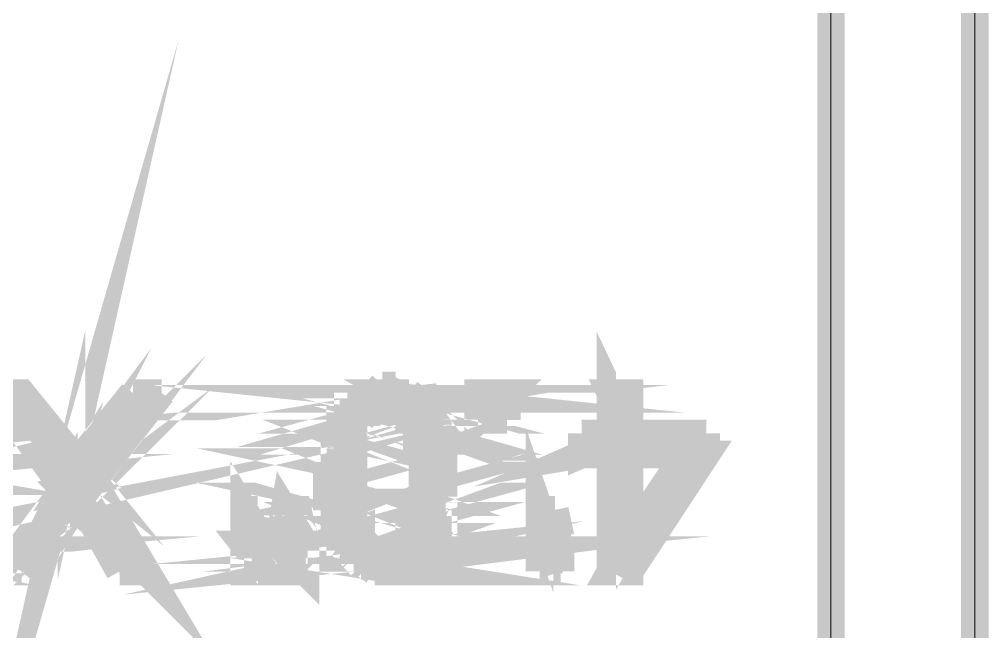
# Model space of a CAD drawing. Header units: inches. Extents: x -524 to 1067, y -71 to 1110.
# Drawn here: x 605.6 to 638.14, y 99.83 to 120.39 of the extents above; entities that cross this region are included whole.
import ezdxf

# ---------------------------------------------------------------- set-up
doc = ezdxf.new("R2010")
doc.units = ezdxf.units.IN
doc.header["$MEASUREMENT"] = 0
doc.layers.add('H', color=7, linetype='Continuous')
doc.layers.add('P', color=7, linetype='Continuous')
doc.layers.add('wall', color=16, linetype='Continuous', lineweight=20)

msp = doc.modelspace()

# ---------------------------------------------------------------- hatches: boundary and pattern name
at = {"layer": 'H', "linetype": 'Continuous'}
for points in [[(617.0738063526894, 107.5820394579476), (617.0738063526894, 107.8411779479893), (617.592083332773, 107.8411779479893), (617.7818749029443, 108.0966666001431), (618.2344548010453, 108.0966666001431), (618.2344548010453, 107.8411779479893), (618.7490819432408, 107.8411779479893), (618.9425233513, 107.5820394579476), (617.0738063526894, 107.5820394579476)], [(607.3542880571822, 105.7790195413196), (607.3542880571822, 105.5235308891658), (607.160846649123, 104.6220209308517), (604.7775025083172, 107.8411779479893), (605.7447095486136, 107.8411779479893), (607.3542880571822, 105.7790195413196)], [(607.613426547224, 105.3300894811066), (607.613426547224, 105.5235308891658), (607.8032181173953, 105.7790195413196), (609.4784937079467, 107.8411779479893), (610.3800036662606, 107.8411779479893), (608.0623566074371, 104.8118125010232), (607.613426547224, 105.3300894811066)], [(621.0667290020642, 106.9396679896752), (621.0667290020642, 107.8411779479893), (621.9682389603784, 107.8411779479893), (621.9682389603784, 106.9396679896752), (621.0667290020642, 106.9396679896752)], [(625.4465344675577, 106.4213910095919), (625.4465344675577, 107.8411779479893), (626.1546030178122, 107.8411779479893), (626.1546030178122, 106.4213910095919), (625.4465344675577, 106.4213910095919)], [(616.3657378024348, 106.6805294996337), (616.3657378024348, 107.1294595598467), (616.6248762924765, 107.1294595598467), (617.7818749029443, 107.3885980498884), (617.592083332773, 107.1294595598467), (617.3329448427312, 107.1294595598467), (617.0738063526894, 106.9396679896752), (616.3657378024348, 106.6805294996337)], [(616.6248762924765, 107.1294595598467), (616.6248762924765, 107.3885980498884), (617.7818749029443, 107.3885980498884), (616.6248762924765, 107.1294595598467)], [(616.8840147825183, 107.3885980498884), (616.8840147825183, 107.5820394579476), (619.2016618413418, 107.5820394579476), (619.2016618413418, 107.3885980498884), (616.8840147825183, 107.3885980498884)], [(619.6505919015549, 106.6805294996337), (618.9425233513, 106.9396679896752), (618.7490819432408, 106.9396679896752), (618.7490819432408, 107.1294595598467), (618.4935932910869, 107.1294595598467), (618.2344548010453, 107.3885980498884), (619.3914534115131, 107.1294595598467), (619.6505919015549, 106.9396679896752), (619.6505919015549, 106.6805294996337)], [(619.3914534115131, 107.1294595598467), (618.2344548010453, 107.3885980498884), (619.3914534115131, 107.3885980498884), (619.3914534115131, 107.1294595598467)], [(616.3657378024348, 106.6805294996337), (617.0738063526894, 106.9396679896752), (617.0738063526894, 106.6805294996337), (616.3657378024348, 106.6805294996337)], [(618.9425233513, 106.4213910095919), (618.9425233513, 106.9396679896752), (619.6505919015549, 106.6805294996337), (619.9097303915964, 106.4213910095919), (619.9097303915964, 104.3628824408101), (619.2016618413418, 104.1694410327508), (619.2016618413418, 106.2315994394205), (618.9425233513, 106.4213910095919)], [(616.8840147825183, 106.2315994394205), (616.1759462322634, 106.4213910095919), (617.0738063526894, 106.6805294996337), (616.8840147825183, 106.4213910095919), (616.8840147825183, 106.2315994394205)], [(616.1759462322634, 106.4213910095919), (616.1759462322634, 106.6805294996337), (617.0738063526894, 106.6805294996337), (616.1759462322634, 106.4213910095919)], [(616.1759462322634, 106.2315994394205), (616.1759462322634, 106.4213910095919), (616.8840147825183, 106.2315994394205), (616.1759462322634, 106.2315994394205)], [(624.5450245092436, 105.7790195413196), (628.6620416468072, 106.4213910095919), (628.6620416468072, 105.7790195413196), (624.5450245092436, 105.7790195413196)], [(624.5450245092436, 105.7790195413196), (626.1546030178122, 106.4213910095919), (628.6620416468072, 106.4213910095919), (624.5450245092436, 105.7790195413196)], [(624.5450245092436, 105.7790195413196), (624.5450245092436, 106.4213910095919), (626.1546030178122, 106.4213910095919), (624.5450245092436, 105.7790195413196)], [(616.1759462322634, 105.7790195413196), (616.1759462322634, 106.2315994394205), (616.8840147825183, 106.2315994394205), (616.8840147825183, 104.1694410327508), (615.9168077422216, 104.3628824408101), (615.9168077422216, 105.5235308891658), (616.1759462322634, 105.7790195413196)], [(625.4465344675577, 101.7860968919449), (626.1546030178122, 102.9467453403006), (627.9539730965523, 105.7790195413196), (626.1546030178122, 101.7860968919449), (625.4465344675577, 101.7860968919449)], [(626.1546030178122, 102.9467453403006), (625.4465344675577, 101.7860968919449), (625.4465344675577, 105.7790195413196), (626.1546030178122, 105.7790195413196), (626.1546030178122, 102.9467453403006)], [(626.1546030178122, 101.7860968919449), (627.9539730965523, 105.7790195413196), (628.6620416468072, 105.7790195413196), (626.1546030178122, 101.7860968919449)], [(607.160846649123, 104.6220209308517), (607.3542880571822, 105.5235308891658), (607.613426547224, 105.3300894811066), (607.160846649123, 104.6220209308517)], [(607.160846649123, 104.6220209308517), (607.613426547224, 105.3300894811066), (608.0623566074371, 104.8118125010232), (609.9310736060474, 101.7860968919449), (607.160846649123, 104.6220209308517)], [(607.160846649123, 103.4613724824961), (605.7447095486136, 101.7860968919449), (605.0366409983587, 101.7860968919449), (607.160846649123, 104.6220209308517), (607.613426547224, 104.1694410327508), (607.160846649123, 103.6548138905554), (607.160846649123, 103.4613724824961)], [(609.9310736060474, 101.7860968919449), (607.613426547224, 103.913952380597), (607.613426547224, 104.1694410327508), (609.9310736060474, 101.7860968919449)], [(616.1759462322634, 104.1694410327508), (615.9168077422216, 104.3628824408101), (616.8840147825183, 104.1694410327508), (616.1759462322634, 104.1694410327508)], [(616.3657378024348, 102.9467453403006), (616.1759462322634, 103.2058838303423), (616.1759462322634, 104.1694410327508), (616.8840147825183, 104.1694410327508), (616.8840147825183, 103.2058838303423), (617.0738063526894, 103.2058838303423), (617.0738063526894, 102.9467453403006), (616.3657378024348, 102.9467453403006)], [(619.2016618413418, 103.6548138905554), (619.2016618413418, 104.1694410327508), (619.9097303915964, 104.3628824408101), (619.9097303915964, 103.4613724824961), (619.6505919015549, 103.2058838303423), (619.6505919015549, 102.7533039322413), (618.9425233513, 102.9467453403006), (618.9425233513, 103.4613724824961), (619.2016618413418, 103.6548138905554)], [(609.9310736060474, 101.7860968919449), (607.8032181173953, 103.6548138905554), (607.613426547224, 103.913952380597), (609.9310736060474, 101.7860968919449)], [(613.1465807852974, 101.7860968919449), (613.1465807852974, 103.913952380597), (613.5991606833982, 103.913952380597), (613.8582991734397, 102.7533039322413), (613.8582991734397, 101.7860968919449), (613.1465807852974, 101.7860968919449)], [(614.3072292336531, 101.7860968919449), (614.3072292336531, 102.7533039322413), (614.5663677236946, 103.913952380597), (615.0152977839075, 103.913952380597), (615.2744362739493, 102.7533039322413), (615.2744362739493, 101.7860968919449), (614.3072292336531, 101.7860968919449)], [(623.128887408734, 101.7860968919449), (623.128887408734, 103.913952380597), (623.5778174689469, 103.913952380597), (623.8369559589887, 102.9467453403006), (623.8369559589887, 101.7860968919449), (623.128887408734, 101.7860968919449)], [(608.9638665657512, 101.7860968919449), (608.0623566074371, 103.4613724824961), (607.8032181173953, 103.6548138905554), (609.9310736060474, 101.7860968919449), (608.9638665657512, 101.7860968919449)], [(616.6248762924765, 102.4941654421996), (616.3657378024348, 102.7533039322413), (616.3657378024348, 102.9467453403006), (617.0738063526894, 102.9467453403006), (617.592083332773, 102.4941654421996), (616.6248762924765, 102.4941654421996)], [(618.4935932910869, 102.4941654421996), (618.4935932910869, 102.7533039322413), (618.7490819432408, 102.7533039322413), (618.7490819432408, 102.9467453403006), (618.9425233513, 102.9467453403006), (619.6505919015549, 102.7533039322413), (619.3914534115131, 102.7533039322413), (619.3914534115131, 102.4941654421996), (618.4935932910869, 102.4941654421996)], [(616.8840147825183, 102.3043738720283), (616.6248762924765, 102.4941654421996), (618.0410133929859, 102.4941654421996), (616.8840147825183, 102.3043738720283)], [(616.8840147825183, 102.3043738720283), (619.3914534115131, 102.4941654421996), (619.2016618413418, 102.3043738720283), (616.8840147825183, 102.3043738720283)], [(616.8840147825183, 102.3043738720283), (618.0410133929859, 102.4941654421996), (619.3914534115131, 102.4941654421996), (616.8840147825183, 102.3043738720283)], [(617.592083332773, 101.7860968919449), (617.3329448427312, 102.0452353819866), (617.0738063526894, 102.0452353819866), (616.8840147825183, 102.3043738720283), (619.2016618413418, 102.3043738720283), (618.9425233513, 102.0452353819866), (618.7490819432408, 102.0452353819866), (618.4935932910869, 101.7860968919449), (617.592083332773, 101.7860968919449)]]:
    msp.add_hatch(color=256, dxfattribs=at).paths.add_polyline_path(points)

# ---------------------------------------------------------------- linework, layer by layer
at = {"layer": 'P', "const_width": 0.927058823529412}
for points in [[(637.6771412299477, 210.9746471466925), (637.6771412299477, 94.19078424720196)], [(632.8484057042413, 159.0849018942608), (632.8484057042413, 46.22826456216255)], [(607.3542880571822, 105.5235308891658), (607.0951495671407, 104.6220209308518), (607.3542880571822, 105.7790195413196), (607.3542880571822, 105.5235308891658)], [(607.0951495671407, 104.6220209308518), (607.3542880571822, 105.7790195413196), (604.7775025083172, 107.8411779479893), (607.0951495671407, 104.6220209308518)], [(625.4465344675577, 106.4870880915744), (626.0889059358296, 106.4870880915744), (625.4465344675577, 107.8411779479893), (625.4465344675577, 106.4870880915744)], [(605.6790124666311, 101.8517939739273), (607.0951495671407, 104.6220209308518), (605.0366409983587, 101.8517939739273)], [(617.7818749029443, 108.0966666001431), (618.2344548010453, 107.8411779479893), (617.5263862507907, 107.8411779479893)], [(617.5263862507907, 107.8411779479893), (617.7818749029443, 108.0966666001431)], [(617.9753163110036, 108.0966666001431), (617.7818749029443, 108.0966666001431)], [(617.7818749029443, 108.0966666001431), (617.9753163110036, 108.0966666001431)], [(618.2344548010453, 108.0966666001431), (617.7818749029443, 108.0966666001431)], [(617.7818749029443, 108.0966666001431), (618.2344548010453, 107.8411779479893)], [(617.9753163110036, 108.0966666001431), (618.2344548010453, 108.0966666001431)], [(618.2344548010453, 108.0966666001431), (617.9753163110036, 108.0966666001431)], [(618.2344548010453, 107.8411779479893), (618.2344548010453, 108.0966666001431)], [(607.5477294652414, 104.1694410327508), (607.0951495671407, 103.7205109725378), (607.3542880571822, 103.9139523805971), (607.5477294652414, 104.1694410327508)], [(607.3542880571822, 105.7790195413196), (604.7775025083172, 107.8411779479893), (605.6790124666311, 107.8411779479893), (607.3542880571822, 105.7790195413196)], [(610.3800036662606, 107.8411779479893), (607.5477294652414, 105.3300894811066), (608.0623566074371, 104.8775095830055)], [(610.3800036662606, 107.8411779479893), (607.5477294652414, 105.3300894811066)], [(607.5477294652414, 105.3300894811066), (609.4127966259641, 107.8411779479893)], [(607.5477294652414, 105.3300894811066), (609.4127966259641, 107.8411779479893)], [(609.4127966259641, 107.8411779479893), (607.5477294652414, 105.5235308891658)], [(609.4127966259641, 107.8411779479893), (607.5477294652414, 105.5235308891658)], [(607.5477294652414, 105.5235308891658), (607.8032181173953, 105.7790195413196), (609.4127966259641, 107.8411779479893)], [(608.0623566074371, 104.8775095830055), (610.3800036662606, 107.8411779479893)], [(619.1359647593592, 107.6477365399301), (616.8183177005358, 107.3885980498884), (619.1359647593592, 107.3885980498884), (619.1359647593592, 107.6477365399301)], [(609.4127966259641, 107.8411779479893), (610.3800036662606, 107.8411779479893)], [(617.0738063526894, 107.8411779479893), (618.9425233513, 107.6477365399301), (617.0738063526894, 107.6477365399301)], [(616.8183177005358, 107.6477365399301), (619.1359647593592, 107.6477365399301), (616.8183177005358, 107.3885980498884)], [(616.8183177005358, 107.6477365399301), (619.1359647593592, 107.6477365399301)], [(619.1359647593592, 107.6477365399301), (616.8183177005358, 107.6477365399301)], [(616.8183177005358, 107.3885980498884), (616.8183177005358, 107.6477365399301)], [(618.9425233513, 107.6477365399301), (616.8183177005358, 107.6477365399301), (617.0738063526894, 107.6477365399301)], [(618.9425233513, 107.6477365399301), (616.8183177005358, 107.6477365399301)], [(616.8183177005358, 107.6477365399301), (619.1359647593592, 107.6477365399301)], [(618.6833848612582, 107.8411779479893), (617.0738063526894, 107.8411779479893), (617.2672477607489, 107.8411779479893)], [(618.6833848612582, 107.8411779479893), (617.0738063526894, 107.8411779479893)], [(617.0738063526894, 107.8411779479893), (618.9425233513, 107.6477365399301)], [(617.0738063526894, 107.6477365399301), (617.0738063526894, 107.8411779479893)], [(618.9425233513, 107.6477365399301), (617.0738063526894, 107.6477365399301)], [(617.0738063526894, 107.6477365399301), (618.9425233513, 107.6477365399301), (618.9425233513, 107.6477365399301), (617.0738063526894, 107.6477365399301)], [(617.5263862507907, 107.8411779479893), (618.6833848612582, 107.8411779479893), (617.2672477607489, 107.8411779479893), (617.5263862507907, 107.8411779479893)], [(618.6833848612582, 107.8411779479893), (617.2672477607489, 107.8411779479893)], [(617.2672477607489, 107.8411779479893), (618.6833848612582, 107.8411779479893), (618.6833848612582, 107.8411779479893), (617.2672477607489, 107.8411779479893)], [(618.2344548010453, 107.8411779479893), (617.5263862507907, 107.8411779479893)], [(617.5263862507907, 107.8411779479893), (618.4935932910869, 107.8411779479893), (618.2344548010453, 107.8411779479893)], [(617.5263862507907, 107.8411779479893), (618.4935932910869, 107.8411779479893), (617.5263862507907, 107.8411779479893), (617.5263862507907, 107.8411779479893), (618.4935932910869, 107.8411779479893)], [(617.5263862507907, 107.8411779479893), (618.6833848612582, 107.8411779479893)], [(618.6833848612582, 107.8411779479893), (618.4935932910869, 107.8411779479893)], [(618.9425233513, 107.6477365399301), (618.6833848612582, 107.8411779479893)], [(619.1359647593592, 107.6477365399301), (618.9425233513, 107.6477365399301)], [(621.9682389603784, 107.8411779479893), (621.0010319200819, 106.9396679896753)], [(621.9682389603784, 107.8411779479893), (621.0010319200819, 106.9396679896753), (621.0010319200819, 107.8411779479893), (621.9682389603784, 107.8411779479893)], [(621.9682389603784, 107.8411779479893), (621.9682389603784, 106.9396679896753), (621.9682389603784, 107.8411779479893)], [(621.9682389603784, 107.8411779479893), (621.9682389603784, 107.8411779479893)], [(621.9682389603784, 106.9396679896753), (621.9682389603784, 107.8411779479893)], [(626.0889059358296, 106.4870880915744), (625.4465344675577, 107.8411779479893), (626.0889059358296, 107.8411779479893), (626.0889059358296, 106.4870880915744)], [(616.6248762924765, 107.3885980498884), (617.7818749029443, 107.3885980498884), (616.6248762924765, 107.1951566418291), (616.6248762924765, 107.3885980498884)], [(619.3914534115131, 107.1951566418291), (618.6833848612582, 107.1951566418291), (619.6505919015549, 106.9396679896753), (619.3914534115131, 107.1951566418291)], [(617.7818749029443, 107.3885980498884), (617.5263862507907, 107.1951566418291), (616.6248762924765, 107.1951566418291)], [(616.6248762924765, 107.1951566418291), (617.7818749029443, 107.3885980498884)], [(619.1359647593592, 107.3885980498884), (617.9753163110036, 107.3885980498884), (616.6248762924765, 107.3885980498884)], [(616.6248762924765, 107.3885980498884), (619.1359647593592, 107.3885980498884)], [(617.9753163110036, 107.3885980498884), (616.6248762924765, 107.3885980498884)], [(616.6248762924765, 107.3885980498884), (617.7818749029443, 107.3885980498884)], [(617.7818749029443, 107.3885980498884), (616.6248762924765, 107.1951566418291), (617.7818749029443, 107.3885980498884)], [(616.8183177005358, 107.3885980498884), (619.1359647593592, 107.3885980498884), (616.6248762924765, 107.3885980498884)], [(616.6248762924765, 107.3885980498884), (616.8183177005358, 107.3885980498884)], [(617.7818749029443, 107.3885980498884), (617.9753163110036, 107.3885980498884)], [(617.7818749029443, 107.3885980498884), (617.7818749029443, 107.3885980498884)], [(617.9753163110036, 107.3885980498884), (619.3914534115131, 107.3885980498884), (617.9753163110036, 107.3885980498884), (619.3914534115131, 107.3885980498884), (618.2344548010453, 107.3885980498884), (617.9753163110036, 107.3885980498884)], [(619.1359647593592, 107.3885980498884), (617.9753163110036, 107.3885980498884), (619.3914534115131, 107.3885980498884), (619.1359647593592, 107.3885980498884)], [(618.2344548010453, 107.3885980498884), (619.3914534115131, 107.1951566418291), (618.2344548010453, 107.3885980498884), (619.3914534115131, 107.1951566418291)], [(619.3914534115131, 107.1951566418291), (618.4935932910869, 107.1951566418291), (618.2344548010453, 107.3885980498884)], [(619.3914534115131, 107.3885980498884), (618.2344548010453, 107.3885980498884)], [(618.2344548010453, 107.3885980498884), (619.3914534115131, 107.1951566418291)], [(619.3914534115131, 107.1951566418291), (619.3914534115131, 107.3885980498884)], [(607.0951495671407, 103.4613724824961), (607.5477294652414, 104.1694410327508), (607.0951495671407, 103.7205109725378), (607.0951495671407, 103.4613724824961)], [(607.5477294652414, 105.3300894811066), (607.0951495671407, 104.6220209308518), (607.3542880571822, 105.5235308891658), (607.5477294652414, 105.3300894811066)], [(616.3657378024348, 106.9396679896753), (617.0738063526894, 106.9396679896753), (616.3657378024348, 106.746226581616), (616.3657378024348, 106.9396679896753)], [(619.6505919015549, 106.9396679896753), (618.9425233513, 106.9396679896753), (619.6505919015549, 106.746226581616)], [(616.6248762924765, 107.1951566418291), (617.2672477607489, 107.1951566418291), (616.3657378024348, 107.1951566418291)], [(616.3657378024348, 107.1951566418291), (616.6248762924765, 107.1951566418291)], [(617.2672477607489, 107.1951566418291), (616.3657378024348, 107.1951566418291), (617.2672477607489, 107.1951566418291), (617.2672477607489, 107.1951566418291), (616.3657378024348, 107.1951566418291)], [(617.2672477607489, 107.1951566418291), (616.3657378024348, 106.9396679896753), (616.3657378024348, 107.1951566418291)], [(617.2672477607489, 107.1951566418291), (616.3657378024348, 106.9396679896753)], [(616.3657378024348, 106.746226581616), (617.0738063526894, 106.9396679896753)], [(616.3657378024348, 106.746226581616), (617.0738063526894, 106.9396679896753)], [(617.0738063526894, 106.9396679896753), (616.3657378024348, 106.746226581616)], [(616.3657378024348, 106.9396679896753), (617.0738063526894, 106.9396679896753)], [(618.6833848612582, 107.1951566418291), (619.6505919015549, 106.9396679896753), (618.6833848612582, 106.9396679896753), (618.6833848612582, 107.1951566418291)], [(617.5263862507907, 107.1951566418291), (616.6248762924765, 107.1951566418291), (617.2672477607489, 107.1951566418291)], [(617.0738063526894, 106.9396679896753), (617.2672477607489, 107.1951566418291)], [(617.0738063526894, 106.9396679896753), (617.0738063526894, 106.746226581616)], [(617.0738063526894, 106.9396679896753), (617.0738063526894, 106.9396679896753)], [(617.2672477607489, 107.1951566418291), (617.5263862507907, 107.1951566418291)], [(619.3914534115131, 107.1951566418291), (618.4935932910869, 107.1951566418291), (619.3914534115131, 107.1951566418291), (619.3914534115131, 107.1951566418291), (618.4935932910869, 107.1951566418291)], [(619.3914534115131, 107.1951566418291), (618.6833848612582, 107.1951566418291), (618.4935932910869, 107.1951566418291)], [(619.6505919015549, 106.9396679896753), (618.6833848612582, 106.9396679896753)], [(618.6833848612582, 106.9396679896753), (619.6505919015549, 106.9396679896753)], [(618.6833848612582, 106.9396679896753), (619.6505919015549, 106.9396679896753)], [(619.6505919015549, 106.9396679896753), (618.9425233513, 106.9396679896753), (618.6833848612582, 106.9396679896753)], [(618.9425233513, 106.9396679896753), (619.6505919015549, 106.746226581616), (618.9425233513, 106.9396679896753)], [(618.9425233513, 106.9396679896753), (619.6505919015549, 106.746226581616), (618.9425233513, 106.9396679896753), (618.9425233513, 106.9396679896753)], [(619.6505919015549, 106.9396679896753), (619.6505919015549, 106.9396679896753)], [(619.6505919015549, 106.746226581616), (619.6505919015549, 106.9396679896753)], [(621.0010319200819, 106.9396679896753), (621.9682389603784, 106.9396679896753)], [(616.8183177005358, 106.4870880915744), (616.1759462322634, 106.4870880915744), (617.0738063526894, 106.746226581616)], [(616.1759462322634, 106.746226581616), (617.0738063526894, 106.746226581616)], [(617.0738063526894, 106.746226581616), (616.1759462322634, 106.746226581616)], [(616.1759462322634, 106.746226581616), (617.0738063526894, 106.746226581616)], [(617.0738063526894, 106.746226581616), (616.1759462322634, 106.4870880915744)], [(616.1759462322634, 106.4870880915744), (616.1759462322634, 106.746226581616)], [(616.1759462322634, 106.746226581616), (617.0738063526894, 106.746226581616)], [(617.0738063526894, 106.746226581616), (617.0738063526894, 106.746226581616), (616.1759462322634, 106.746226581616)], [(616.3657378024348, 106.746226581616), (617.0738063526894, 106.746226581616), (616.3657378024348, 106.746226581616)], [(617.0738063526894, 106.746226581616), (616.3657378024348, 106.746226581616), (617.0738063526894, 106.746226581616), (616.3657378024348, 106.746226581616)], [(619.6505919015549, 106.746226581616), (618.9425233513, 106.4870880915744), (619.8440333096141, 106.4870880915744), (619.6505919015549, 106.746226581616)], [(617.0738063526894, 106.746226581616), (616.8183177005358, 106.4870880915744)], [(618.9425233513, 106.746226581616), (619.6505919015549, 106.746226581616), (618.9425233513, 106.746226581616), (618.9425233513, 106.746226581616), (619.6505919015549, 106.746226581616), (618.9425233513, 106.746226581616)], [(619.6505919015549, 106.746226581616), (619.6505919015549, 106.746226581616), (618.9425233513, 106.746226581616)], [(619.6505919015549, 106.746226581616), (618.9425233513, 106.4870880915744), (618.9425233513, 106.746226581616)], [(600.14220839067, 102.559862524182), (598.791768372143, 102.3043738720283), (599.8867197385161, 102.559862524182), (600.14220839067, 102.559862524182)], [(616.8183177005358, 106.4870880915744), (616.1759462322634, 106.4870880915744), (616.8183177005358, 106.2315994394206), (616.8183177005358, 106.4870880915744)], [(616.1759462322634, 106.4870880915744), (616.8183177005358, 106.2315994394206), (616.1759462322634, 106.4870880915744)], [(618.9425233513, 106.4870880915744), (619.8440333096141, 106.2315994394206), (619.1359647593592, 106.2315994394206)], [(618.9425233513, 106.4870880915744), (619.8440333096141, 106.4870880915744), (618.9425233513, 106.4870880915744), (618.9425233513, 106.4870880915744), (619.8440333096141, 106.4870880915744)], [(618.9425233513, 106.4870880915744), (619.8440333096141, 106.2315994394206), (619.8440333096141, 106.4870880915744)], [(619.1359647593592, 106.2315994394206), (618.9425233513, 106.4870880915744)], [(628.6620416468072, 106.4870880915744), (624.4793274272611, 105.7790195413196), (626.0889059358296, 106.4870880915744)], [(624.4793274272611, 105.7790195413196), (628.6620416468072, 106.4870880915744)], [(624.4793274272611, 106.4870880915744), (626.0889059358296, 106.4870880915744)], [(626.0889059358296, 106.4870880915744), (624.4793274272611, 105.7790195413196), (624.4793274272611, 106.4870880915744)], [(624.4793274272611, 106.4870880915744), (625.4465344675577, 106.4870880915744)], [(625.4465344675577, 106.4870880915744), (624.4793274272611, 106.4870880915744), (624.4793274272611, 106.4870880915744), (625.4465344675577, 106.4870880915744)], [(624.4793274272611, 106.4870880915744), (626.0889059358296, 106.4870880915744), (625.4465344675577, 106.4870880915744)], [(628.6620416468072, 106.4870880915744), (626.0889059358296, 106.4870880915744), (628.6620416468072, 106.4870880915744), (628.6620416468072, 106.4870880915744), (626.0889059358296, 106.4870880915744)], [(628.6620416468072, 106.4870880915744), (628.6620416468072, 105.7790195413196)], [(605.6790124666311, 101.8517939739273), (607.0951495671407, 104.6220209308518), (607.0951495671407, 103.4613724824961)], [(616.1759462322634, 106.2315994394206), (616.8183177005358, 106.2315994394206), (616.1759462322634, 106.0381580313613)], [(616.1759462322634, 106.2315994394206), (616.8183177005358, 106.2315994394206)], [(616.8183177005358, 106.2315994394206), (616.1759462322634, 106.2315994394206)], [(616.1759462322634, 106.0381580313613), (616.1759462322634, 106.2315994394206)], [(616.8183177005358, 106.2315994394206), (616.1759462322634, 106.0381580313613)], [(616.1759462322634, 106.0381580313613), (616.8183177005358, 106.0381580313613), (616.8183177005358, 106.2315994394206)], [(616.1759462322634, 106.2315994394206), (616.8183177005358, 106.2315994394206), (616.8183177005358, 106.2315994394206)], [(616.8183177005358, 106.2315994394206), (616.1759462322634, 106.2315994394206)], [(616.1759462322634, 106.0381580313613), (616.8183177005358, 106.0381580313613)], [(616.8183177005358, 106.0381580313613), (616.1759462322634, 105.7790195413196), (616.1759462322634, 106.0381580313613)], [(616.8183177005358, 106.0381580313613), (616.1759462322634, 105.7790195413196)], [(616.8183177005358, 105.7790195413196), (616.8183177005358, 106.0381580313613)], [(619.1359647593592, 106.2315994394206), (619.8440333096141, 106.0381580313613), (619.1359647593592, 106.0381580313613)], [(619.8440333096141, 106.0381580313613), (619.1359647593592, 106.0381580313613), (619.8440333096141, 105.7790195413196)], [(619.1359647593592, 106.0381580313613), (619.8440333096141, 105.7790195413196), (619.1359647593592, 105.7790195413196), (619.1359647593592, 106.0381580313613)], [(619.8440333096141, 106.2315994394206), (619.1359647593592, 106.2315994394206)], [(619.1359647593592, 106.2315994394206), (619.8440333096141, 106.2315994394206), (619.8440333096141, 106.2315994394206), (619.1359647593592, 106.2315994394206)], [(619.8440333096141, 106.2315994394206), (619.1359647593592, 106.2315994394206)], [(619.1359647593592, 106.2315994394206), (619.1359647593592, 106.2315994394206)], [(619.8440333096141, 106.2315994394206), (619.1359647593592, 106.2315994394206)], [(619.1359647593592, 106.2315994394206), (619.8440333096141, 106.0381580313613)], [(619.1359647593592, 106.0381580313613), (619.1359647593592, 106.2315994394206)], [(619.8440333096141, 106.0381580313613), (619.8440333096141, 106.2315994394206)], [(619.8440333096141, 105.7790195413196), (619.8440333096141, 106.0381580313613)], [(623.7712588770062, 101.8517939739273), (623.0631903267517, 103.9139523805971), (623.0631903267517, 101.8517939739273)], [(607.5477294652414, 105.5235308891658), (607.8032181173953, 105.7790195413196)], [(607.8032181173953, 105.7790195413196), (607.5477294652414, 105.5235308891658)], [(607.8032181173953, 105.7790195413196), (607.8032181173953, 105.7790195413196)], [(607.8032181173953, 105.7790195413196), (607.8032181173953, 105.7790195413196), (607.8032181173953, 105.7790195413196)], [(616.1759462322634, 105.7790195413196), (616.8183177005358, 105.5235308891658), (615.9168077422216, 105.5235308891658)], [(615.9168077422216, 105.5235308891658), (616.1759462322634, 105.7790195413196)], [(616.1759462322634, 105.7790195413196), (616.8183177005358, 105.7790195413196)], [(616.1759462322634, 105.7790195413196), (616.8183177005358, 105.7790195413196)], [(616.8183177005358, 105.7790195413196), (616.1759462322634, 105.7790195413196), (616.1759462322634, 105.7790195413196), (616.8183177005358, 105.7790195413196)], [(616.1759462322634, 105.7790195413196), (616.8183177005358, 105.5235308891658)], [(616.8183177005358, 105.5235308891658), (616.8183177005358, 105.7790195413196)], [(619.8440333096141, 105.7790195413196), (619.1359647593592, 105.7790195413196), (619.8440333096141, 105.5235308891658), (619.8440333096141, 105.7790195413196)], [(619.1359647593592, 105.7790195413196), (619.8440333096141, 105.5235308891658)], [(619.1359647593592, 105.5235308891658), (619.1359647593592, 105.7790195413196)], [(624.4793274272611, 105.7790195413196), (627.9539730965523, 105.7790195413196), (628.6620416468072, 105.7790195413196)], [(628.6620416468072, 105.7790195413196), (624.4793274272611, 105.7790195413196)], [(628.6620416468072, 105.7790195413196), (624.4793274272611, 105.7790195413196)], [(626.0889059358296, 105.7790195413196), (625.4465344675577, 105.7790195413196)], [(625.4465344675577, 105.7790195413196), (626.0889059358296, 103.0124424222831)], [(625.4465344675577, 105.7790195413196), (626.0889059358296, 103.0124424222831), (625.4465344675577, 101.8517939739273)], [(625.4465344675577, 101.8517939739273), (625.4465344675577, 105.7790195413196)], [(627.9539730965523, 105.7790195413196), (626.0889059358296, 103.0124424222831), (626.0889059358296, 101.8517939739273)], [(626.0889059358296, 101.8517939739273), (627.9539730965523, 105.7790195413196)], [(627.9539730965523, 105.7790195413196), (628.6620416468072, 105.7790195413196), (626.0889059358296, 101.8517939739273)], [(626.0889059358296, 101.8517939739273), (627.9539730965523, 105.7790195413196)], [(626.0889059358296, 103.0124424222831), (626.0889059358296, 105.7790195413196)], [(598.9852097802025, 105.0709509910648), (600.14220839067, 105.3300894811066), (601.5583454911796, 105.3300894811066), (598.9852097802025, 105.0709509910648)], [(607.5477294652414, 105.3300894811066), (608.0623566074371, 104.8775095830055), (607.0951495671407, 104.6220209308518), (607.5477294652414, 105.3300894811066)], [(607.0951495671407, 104.6220209308518), (607.3542880571822, 105.5235308891658), (607.3542880571822, 105.5235308891658), (607.0951495671407, 104.6220209308518)], [(607.5477294652414, 105.5235308891658), (607.5477294652414, 105.3300894811066)], [(616.8183177005358, 105.5235308891658), (615.9168077422216, 105.5235308891658), (616.8183177005358, 105.3300894811066), (616.8183177005358, 105.5235308891658)], [(615.9168077422216, 105.5235308891658), (616.8183177005358, 105.3300894811066)], [(616.8183177005358, 105.3300894811066), (615.9168077422216, 105.3300894811066), (615.9168077422216, 105.5235308891658)], [(616.8183177005358, 105.3300894811066), (615.9168077422216, 105.3300894811066)], [(615.9168077422216, 105.3300894811066), (616.8183177005358, 105.3300894811066), (616.8183177005358, 105.3300894811066), (615.9168077422216, 105.3300894811066)], [(616.8183177005358, 105.3300894811066), (615.9168077422216, 105.0709509910648)], [(615.9168077422216, 105.0709509910648), (615.9168077422216, 105.3300894811066)], [(616.8183177005358, 105.3300894811066), (615.9168077422216, 105.0709509910648)], [(615.9168077422216, 105.0709509910648), (616.8183177005358, 105.0709509910648), (616.8183177005358, 105.3300894811066)], [(619.8440333096141, 105.5235308891658), (619.1359647593592, 105.3300894811066), (619.8440333096141, 105.3300894811066)], [(619.8440333096141, 105.3300894811066), (619.1359647593592, 105.0709509910648), (619.8440333096141, 105.0709509910648), (619.8440333096141, 105.3300894811066)], [(619.1359647593592, 105.3300894811066), (619.8440333096141, 105.3300894811066), (619.1359647593592, 105.0709509910648), (619.1359647593592, 105.3300894811066)], [(619.8440333096141, 105.5235308891658), (619.1359647593592, 105.5235308891658)], [(619.8440333096141, 105.5235308891658), (619.1359647593592, 105.5235308891658)], [(619.1359647593592, 105.5235308891658), (619.8440333096141, 105.5235308891658), (619.8440333096141, 105.5235308891658), (619.1359647593592, 105.5235308891658)], [(619.8440333096141, 105.5235308891658), (619.1359647593592, 105.3300894811066), (619.1359647593592, 105.5235308891658)], [(619.8440333096141, 105.3300894811066), (619.8440333096141, 105.5235308891658)], [(600.8502769409249, 104.8775095830055), (601.7517868992388, 104.8775095830055), (600.594788288771, 105.0709509910648)], [(613.8582991734397, 102.7533039322413), (613.1465807852974, 103.9139523805971), (613.1465807852974, 102.7533039322413)], [(615.9168077422216, 105.0709509910648), (616.8183177005358, 105.0709509910648)], [(616.8183177005358, 105.0709509910648), (615.9168077422216, 104.8775095830055), (615.9168077422216, 105.0709509910648)], [(616.8183177005358, 105.0709509910648), (615.9168077422216, 104.8775095830055)], [(616.8183177005358, 104.8775095830055), (616.8183177005358, 105.0709509910648)], [(619.1359647593592, 105.0709509910648), (619.8440333096141, 105.0709509910648), (619.1359647593592, 104.8775095830055)], [(619.1359647593592, 104.8775095830055), (619.1359647593592, 105.0709509910648)], [(619.8440333096141, 105.0709509910648), (619.1359647593592, 104.8775095830055)], [(619.1359647593592, 104.8775095830055), (619.8440333096141, 104.8775095830055), (619.8440333096141, 105.0709509910648)], [(608.0623566074371, 104.8775095830055), (607.0951495671407, 104.6220209308518), (609.8653765240654, 101.8517939739273), (608.0623566074371, 104.8775095830055)], [(615.208739191967, 102.7533039322413), (614.5006706417123, 103.9139523805971), (614.3072292336531, 102.7533039322413)], [(615.9168077422216, 104.8775095830055), (616.8183177005358, 104.8775095830055)], [(615.9168077422216, 104.8775095830055), (616.8183177005358, 104.8775095830055)], [(616.8183177005358, 104.8775095830055), (615.9168077422216, 104.8775095830055), (615.9168077422216, 104.8775095830055), (616.8183177005358, 104.8775095830055)], [(615.9168077422216, 104.8775095830055), (616.8183177005358, 104.6220209308518)], [(615.9168077422216, 104.8775095830055), (616.8183177005358, 104.6220209308518)], [(616.8183177005358, 104.6220209308518), (615.9168077422216, 104.6220209308518), (615.9168077422216, 104.8775095830055)], [(616.8183177005358, 104.6220209308518), (616.8183177005358, 104.8775095830055)], [(619.1359647593592, 104.8775095830055), (619.8440333096141, 104.8775095830055)], [(619.8440333096141, 104.8775095830055), (619.1359647593592, 104.8775095830055), (619.1359647593592, 104.8775095830055), (619.8440333096141, 104.8775095830055)], [(619.1359647593592, 104.8775095830055), (619.8440333096141, 104.6220209308518)], [(619.1359647593592, 104.8775095830055), (619.8440333096141, 104.6220209308518)], [(619.1359647593592, 104.6220209308518), (619.1359647593592, 104.8775095830055)], [(619.8440333096141, 104.6220209308518), (619.8440333096141, 104.8775095830055)], [(607.0951495671407, 104.6220209308518), (607.5477294652414, 104.1694410327508), (609.8653765240654, 101.8517939739273)], [(609.8653765240654, 101.8517939739273), (607.0951495671407, 104.6220209308518)], [(607.0951495671407, 104.6220209308518), (607.0951495671407, 103.4613724824961)], [(607.5477294652414, 104.1694410327508), (607.0951495671407, 104.6220209308518)], [(616.8183177005358, 104.3628824408101), (615.9168077422216, 104.3628824408101), (616.8183177005358, 104.1694410327508), (616.8183177005358, 104.3628824408101)], [(615.9168077422216, 104.6220209308518), (616.8183177005358, 104.3628824408101), (615.9168077422216, 104.3628824408101), (615.9168077422216, 104.6220209308518)], [(616.8183177005358, 104.6220209308518), (615.9168077422216, 104.6220209308518)], [(615.9168077422216, 104.6220209308518), (616.8183177005358, 104.3628824408101), (616.8183177005358, 104.6220209308518)], [(615.9168077422216, 104.3628824408101), (616.1759462322634, 104.1694410327508)], [(616.8183177005358, 104.1694410327508), (615.9168077422216, 104.3628824408101)], [(619.1359647593592, 104.3628824408101), (619.8440333096141, 104.3628824408101), (619.1359647593592, 104.1694410327508)], [(619.8440333096141, 104.6220209308518), (619.1359647593592, 104.3628824408101), (619.8440333096141, 104.3628824408101)], [(619.8440333096141, 104.6220209308518), (619.1359647593592, 104.6220209308518)], [(619.8440333096141, 104.6220209308518), (619.1359647593592, 104.6220209308518)], [(619.1359647593592, 104.6220209308518), (619.8440333096141, 104.6220209308518), (619.8440333096141, 104.6220209308518), (619.1359647593592, 104.6220209308518)], [(619.8440333096141, 104.6220209308518), (619.1359647593592, 104.3628824408101)], [(619.1359647593592, 104.3628824408101), (619.1359647593592, 104.6220209308518)], [(619.8440333096141, 104.3628824408101), (619.1359647593592, 104.1694410327508), (619.8440333096141, 104.3628824408101)], [(619.1359647593592, 104.1694410327508), (619.1359647593592, 104.3628824408101)], [(619.8440333096141, 104.3628824408101), (619.8440333096141, 104.6220209308518)], [(607.0951495671407, 103.4613724824961), (607.5477294652414, 104.1694410327508)], [(607.5477294652414, 104.1694410327508), (609.8653765240654, 101.8517939739273), (607.5477294652414, 104.1694410327508)], [(607.5477294652414, 104.1694410327508), (609.8653765240654, 101.8517939739273), (607.5477294652414, 104.1694410327508)], [(607.5477294652414, 104.1694410327508), (607.5477294652414, 104.1694410327508)], [(616.1759462322634, 103.9139523805971), (616.8183177005358, 104.1694410327508), (616.1759462322634, 104.1694410327508)], [(616.1759462322634, 103.9139523805971), (616.8183177005358, 104.1694410327508)], [(616.1759462322634, 104.1694410327508), (616.1759462322634, 103.9139523805971)], [(616.8183177005358, 104.1694410327508), (616.1759462322634, 104.1694410327508), (616.1759462322634, 104.1694410327508)], [(616.1759462322634, 104.1694410327508), (616.8183177005358, 104.1694410327508)], [(616.1759462322634, 104.1694410327508), (616.8183177005358, 104.1694410327508)], [(616.1759462322634, 104.1694410327508), (616.8183177005358, 104.1694410327508)], [(616.8183177005358, 104.1694410327508), (616.8183177005358, 104.1694410327508), (616.1759462322634, 104.1694410327508)], [(616.1759462322634, 103.7205109725378), (616.8183177005358, 103.9139523805971), (616.8183177005358, 103.7205109725378)], [(616.8183177005358, 104.1694410327508), (616.8183177005358, 103.9139523805971)], [(619.8440333096141, 104.1694410327508), (619.1359647593592, 104.1694410327508), (619.8440333096141, 103.9139523805971)], [(619.1359647593592, 104.1694410327508), (619.8440333096141, 103.9139523805971)], [(619.1359647593592, 103.9139523805971), (619.1359647593592, 104.1694410327508)], [(619.8440333096141, 103.9139523805971), (619.8440333096141, 104.1694410327508)], [(607.0951495671407, 103.7205109725378), (607.3542880571822, 103.9139523805971), (607.0951495671407, 103.7205109725378), (607.0951495671407, 103.7205109725378), (607.3542880571822, 103.9139523805971), (607.0951495671407, 103.7205109725378)], [(607.3542880571822, 103.9139523805971), (607.3542880571822, 103.9139523805971)], [(607.5477294652414, 103.9139523805971), (607.8032181173953, 103.7205109725378)], [(607.8032181173953, 103.7205109725378), (609.8653765240654, 101.8517939739273), (607.5477294652414, 103.9139523805971)], [(607.5477294652414, 103.9139523805971), (609.8653765240654, 101.8517939739273), (607.5477294652414, 103.9139523805971)], [(607.5477294652414, 103.9139523805971), (607.5477294652414, 103.9139523805971)], [(607.8032181173953, 103.7205109725378), (608.0623566074371, 103.4613724824961)], [(608.0623566074371, 103.4613724824961), (609.8653765240654, 101.8517939739273), (607.8032181173953, 103.7205109725378)], [(607.8032181173953, 103.7205109725378), (609.8653765240654, 101.8517939739273), (607.8032181173953, 103.7205109725378)], [(607.8032181173953, 103.7205109725378), (607.8032181173953, 103.7205109725378)], [(613.8582991734397, 102.7533039322413), (613.1465807852974, 103.9139523805971)], [(613.1465807852974, 103.9139523805971), (613.5991606833982, 103.9139523805971)], [(613.5991606833982, 103.9139523805971), (613.8582991734397, 102.7533039322413)], [(616.8183177005358, 103.4613724824961), (616.1759462322634, 103.7205109725378), (616.8183177005358, 103.7205109725378)], [(615.208739191967, 102.7533039322413), (614.5006706417123, 103.9139523805971)], [(614.5006706417123, 103.9139523805971), (614.9496007019252, 103.9139523805971), (615.208739191967, 102.7533039322413)], [(619.8440333096141, 103.9139523805971), (619.1359647593592, 103.7205109725378), (619.8440333096141, 103.7205109725378)], [(616.1759462322634, 103.7205109725378), (616.8183177005358, 103.9139523805971)], [(616.8183177005358, 103.9139523805971), (616.1759462322634, 103.9139523805971)], [(616.1759462322634, 103.9139523805971), (616.1759462322634, 103.7205109725378)], [(616.8183177005358, 103.9139523805971), (616.1759462322634, 103.9139523805971)], [(616.8183177005358, 103.4613724824961), (616.1759462322634, 103.7205109725378)], [(616.1759462322634, 103.7205109725378), (616.1759462322634, 103.4613724824961)], [(616.1759462322634, 103.7205109725378), (616.8183177005358, 103.7205109725378)], [(616.8183177005358, 103.7205109725378), (616.1759462322634, 103.7205109725378)], [(616.1759462322634, 103.7205109725378), (616.1759462322634, 103.7205109725378)], [(616.8183177005358, 103.7205109725378), (616.1759462322634, 103.7205109725378)], [(616.8183177005358, 103.7205109725378), (616.8183177005358, 103.4613724824961)], [(618.9425233513, 103.4613724824961), (619.1359647593592, 103.7205109725378)], [(619.8440333096141, 103.9139523805971), (619.1359647593592, 103.9139523805971)], [(619.8440333096141, 103.9139523805971), (619.1359647593592, 103.9139523805971)], [(619.1359647593592, 103.9139523805971), (619.8440333096141, 103.9139523805971), (619.8440333096141, 103.9139523805971), (619.1359647593592, 103.9139523805971)], [(619.8440333096141, 103.9139523805971), (619.1359647593592, 103.7205109725378)], [(619.1359647593592, 103.7205109725378), (619.1359647593592, 103.9139523805971)], [(619.1359647593592, 103.7205109725378), (619.8440333096141, 103.7205109725378)], [(619.8440333096141, 103.7205109725378), (619.1359647593592, 103.7205109725378)], [(619.1359647593592, 103.7205109725378), (619.1359647593592, 103.7205109725378)], [(619.8440333096141, 103.7205109725378), (619.1359647593592, 103.7205109725378)], [(619.1359647593592, 103.7205109725378), (619.8440333096141, 103.4613724824961), (619.8440333096141, 103.7205109725378)], [(619.1359647593592, 103.7205109725378), (619.8440333096141, 103.4613724824961)], [(619.8440333096141, 103.7205109725378), (619.8440333096141, 103.9139523805971)], [(623.7712588770062, 101.8517939739273), (623.0631903267517, 103.9139523805971)], [(623.0631903267517, 103.9139523805971), (623.5778174689469, 103.9139523805971)], [(623.0631903267517, 103.9139523805971), (623.0631903267517, 101.8517939739273), (623.0631903267517, 103.0124424222831), (623.0631903267517, 103.9139523805971)], [(623.5778174689469, 103.9139523805971), (623.7712588770062, 103.0124424222831), (623.5778174689469, 103.9139523805971), (623.5778174689469, 103.9139523805971), (623.7712588770062, 103.0124424222831)], [(623.5778174689469, 103.9139523805971), (623.7712588770062, 101.8517939739273)], [(623.5778174689469, 103.9139523805971), (623.7712588770062, 101.8517939739273)], [(607.0951495671407, 103.4613724824961), (605.6790124666311, 101.8517939739273)], [(608.0623566074371, 103.4613724824961), (609.8653765240654, 101.8517939739273)], [(608.9638665657512, 101.8517939739273), (608.0623566074371, 103.4613724824961)], [(613.1465807852974, 101.8517939739273), (613.8582991734397, 101.8517939739273), (613.1465807852974, 102.7533039322413), (613.1465807852974, 101.8517939739273)], [(616.1759462322634, 103.2679310744368), (616.8183177005358, 103.2679310744368), (616.1759462322634, 103.4613724824961), (616.1759462322634, 103.2679310744368)], [(617.0738063526894, 103.0124424222831), (616.3657378024348, 103.0124424222831), (617.0738063526894, 103.2679310744368), (617.0738063526894, 103.0124424222831)], [(616.8183177005358, 103.2679310744368), (616.1759462322634, 103.4613724824961)], [(616.1759462322634, 103.4613724824961), (616.8183177005358, 103.4613724824961)], [(616.1759462322634, 103.4613724824961), (616.8183177005358, 103.4613724824961)], [(616.8183177005358, 103.4613724824961), (616.1759462322634, 103.4613724824961), (616.1759462322634, 103.4613724824961), (616.8183177005358, 103.4613724824961)], [(616.1759462322634, 103.4613724824961), (616.8183177005358, 103.4613724824961)], [(616.1759462322634, 103.4613724824961), (616.8183177005358, 103.4613724824961)], [(616.8183177005358, 103.4613724824961), (616.8183177005358, 103.2679310744368)], [(616.8183177005358, 103.4613724824961), (616.8183177005358, 103.4613724824961)], [(619.8440333096141, 103.4613724824961), (618.9425233513, 103.4613724824961)], [(619.8440333096141, 103.4613724824961), (618.9425233513, 103.4613724824961)], [(618.9425233513, 103.4613724824961), (619.8440333096141, 103.4613724824961), (619.8440333096141, 103.4613724824961), (618.9425233513, 103.4613724824961)], [(619.8440333096141, 103.4613724824961), (618.9425233513, 103.2679310744368)], [(618.9425233513, 103.2679310744368), (618.9425233513, 103.4613724824961)], [(619.8440333096141, 103.4613724824961), (618.9425233513, 103.2679310744368)], [(618.9425233513, 103.2679310744368), (619.6505919015549, 103.2679310744368), (619.8440333096141, 103.4613724824961)], [(619.3914534115131, 102.559862524182), (616.8183177005358, 102.3043738720283), (617.9753163110036, 102.559862524182), (619.3914534115131, 102.559862524182)], [(617.0738063526894, 103.2679310744368), (616.1759462322634, 103.2679310744368), (616.3657378024348, 103.0124424222831)], [(617.0738063526894, 103.2679310744368), (616.1759462322634, 103.2679310744368), (616.8183177005358, 103.2679310744368)], [(616.3657378024348, 103.0124424222831), (617.0738063526894, 103.2679310744368)], [(616.3657378024348, 103.0124424222831), (617.2672477607489, 102.7533039322413), (617.0738063526894, 103.0124424222831)], [(618.6833848612582, 102.7533039322413), (619.6505919015549, 102.7533039322413), (618.6833848612582, 103.0124424222831), (618.6833848612582, 102.7533039322413)], [(619.6505919015549, 103.2679310744368), (618.9425233513, 103.0124424222831), (619.6505919015549, 103.0124424222831), (619.6505919015549, 103.2679310744368)], [(616.8183177005358, 103.2679310744368), (617.0738063526894, 103.2679310744368)], [(618.9425233513, 103.2679310744368), (619.6505919015549, 103.2679310744368), (618.9425233513, 103.2679310744368), (618.9425233513, 103.2679310744368), (619.6505919015549, 103.2679310744368), (618.9425233513, 103.2679310744368)], [(619.6505919015549, 103.2679310744368), (619.6505919015549, 103.2679310744368), (618.9425233513, 103.2679310744368)], [(619.6505919015549, 103.2679310744368), (618.9425233513, 103.0124424222831), (618.9425233513, 103.2679310744368)], [(613.8582991734397, 101.8517939739273), (613.1465807852974, 102.7533039322413), (613.8582991734397, 102.7533039322413)], [(613.1465807852974, 102.7533039322413), (613.8582991734397, 102.7533039322413)], [(615.208739191967, 101.8517939739273), (614.3072292336531, 102.7533039322413), (615.208739191967, 102.7533039322413), (615.208739191967, 101.8517939739273)], [(613.8582991734397, 102.7533039322413), (613.8582991734397, 101.8517939739273)], [(615.208739191967, 101.8517939739273), (614.3072292336531, 102.7533039322413)], [(614.3072292336531, 102.7533039322413), (614.3072292336531, 101.8517939739273)], [(614.3072292336531, 102.7533039322413), (615.208739191967, 102.7533039322413)], [(619.3914534115131, 102.559862524182), (618.4935932910869, 102.7533039322413), (619.3914534115131, 102.7533039322413)], [(617.0738063526894, 103.0124424222831), (616.3657378024348, 103.0124424222831)], [(616.3657378024348, 103.0124424222831), (617.0738063526894, 103.0124424222831)], [(617.0738063526894, 103.0124424222831), (616.3657378024348, 103.0124424222831)], [(616.3657378024348, 103.0124424222831), (617.2672477607489, 102.7533039322413)], [(617.2672477607489, 102.7533039322413), (616.3657378024348, 102.7533039322413), (616.3657378024348, 103.0124424222831)], [(617.0738063526894, 103.0124424222831), (616.3657378024348, 103.0124424222831)], [(616.3657378024348, 103.0124424222831), (617.0738063526894, 103.0124424222831)], [(617.0738063526894, 103.0124424222831), (616.3657378024348, 103.0124424222831)], [(616.3657378024348, 103.0124424222831), (616.3657378024348, 103.0124424222831), (617.0738063526894, 103.0124424222831)], [(617.2672477607489, 102.7533039322413), (616.3657378024348, 102.7533039322413)], [(616.3657378024348, 102.7533039322413), (617.2672477607489, 102.7533039322413), (617.2672477607489, 102.7533039322413), (616.3657378024348, 102.7533039322413)], [(616.6248762924765, 102.559862524182), (616.3657378024348, 102.7533039322413)], [(616.6248762924765, 102.559862524182), (617.5263862507907, 102.559862524182), (617.2672477607489, 102.7533039322413)], [(617.2672477607489, 102.7533039322413), (616.6248762924765, 102.559862524182)], [(617.2672477607489, 102.7533039322413), (616.6248762924765, 102.559862524182)], [(619.3914534115131, 102.559862524182), (618.4935932910869, 102.7533039322413)], [(618.4935932910869, 102.7533039322413), (618.4935932910869, 102.559862524182)], [(618.4935932910869, 102.7533039322413), (619.3914534115131, 102.7533039322413)], [(618.6833848612582, 102.7533039322413), (618.4935932910869, 102.7533039322413)], [(619.6505919015549, 102.7533039322413), (618.6833848612582, 103.0124424222831)], [(618.6833848612582, 103.0124424222831), (618.9425233513, 103.0124424222831)], [(619.3914534115131, 102.7533039322413), (618.6833848612582, 102.7533039322413)], [(619.3914534115131, 102.7533039322413), (618.6833848612582, 102.7533039322413)], [(618.6833848612582, 102.7533039322413), (619.6505919015549, 102.7533039322413), (619.3914534115131, 102.7533039322413)], [(618.9425233513, 103.0124424222831), (619.6505919015549, 102.7533039322413)], [(618.9425233513, 103.0124424222831), (619.6505919015549, 103.0124424222831)], [(619.6505919015549, 103.0124424222831), (618.9425233513, 103.0124424222831)], [(618.9425233513, 103.0124424222831), (618.9425233513, 103.0124424222831)], [(619.6505919015549, 103.0124424222831), (618.9425233513, 103.0124424222831)], [(618.9425233513, 103.0124424222831), (619.6505919015549, 102.7533039322413)], [(619.3914534115131, 102.7533039322413), (619.3914534115131, 102.559862524182)], [(619.6505919015549, 102.7533039322413), (619.6505919015549, 103.0124424222831)], [(623.7712588770062, 101.8517939739273), (623.7712588770062, 103.0124424222831)], [(626.0889059358296, 103.0124424222831), (626.0889059358296, 101.8517939739273), (625.4465344675577, 101.8517939739273), (626.0889059358296, 103.0124424222831)], [(601.3028568390259, 102.3043738720283), (598.791768372143, 102.3043738720283), (601.5583454911796, 102.559862524182), (601.3028568390259, 102.3043738720283)], [(601.1094154309667, 102.0452353819866), (598.9852097802025, 102.0452353819866), (601.3028568390259, 102.3043738720283), (601.1094154309667, 102.0452353819866)], [(598.791768372143, 102.3043738720283), (601.5583454911796, 102.559862524182), (600.14220839067, 102.559862524182)], [(616.6248762924765, 102.559862524182), (617.9753163110036, 102.559862524182), (616.8183177005358, 102.3043738720283)], [(617.5263862507907, 102.559862524182), (616.6248762924765, 102.559862524182)], [(616.6248762924765, 102.559862524182), (617.5263862507907, 102.559862524182)], [(617.7818749029443, 102.559862524182), (616.6248762924765, 102.559862524182)], [(616.6248762924765, 102.559862524182), (617.9753163110036, 102.559862524182)], [(616.8183177005358, 102.3043738720283), (616.6248762924765, 102.559862524182)], [(616.6248762924765, 102.559862524182), (617.5263862507907, 102.559862524182)], [(617.5263862507907, 102.559862524182), (616.6248762924765, 102.559862524182), (616.6248762924765, 102.559862524182), (617.5263862507907, 102.559862524182)], [(616.6248762924765, 102.559862524182), (617.5263862507907, 102.559862524182)], [(619.3914534115131, 102.559862524182), (619.1359647593592, 102.3043738720283), (616.8183177005358, 102.3043738720283)], [(616.8183177005358, 102.3043738720283), (619.3914534115131, 102.559862524182)], [(616.8183177005358, 102.3043738720283), (617.9753163110036, 102.559862524182)], [(617.9753163110036, 102.559862524182), (616.8183177005358, 102.3043738720283)], [(617.0738063526894, 102.0452353819866), (619.1359647593592, 102.3043738720283), (618.9425233513, 102.0452353819866)], [(617.5263862507907, 102.559862524182), (617.5263862507907, 102.559862524182)], [(617.9753163110036, 102.559862524182), (617.7818749029443, 102.559862524182)], [(617.9753163110036, 102.559862524182), (619.3914534115131, 102.559862524182)], [(619.3914534115131, 102.559862524182), (618.2344548010453, 102.559862524182), (617.9753163110036, 102.559862524182)], [(617.9753163110036, 102.559862524182), (617.9753163110036, 102.559862524182)], [(619.3914534115131, 102.559862524182), (618.2344548010453, 102.559862524182), (618.2344548010453, 102.559862524182)], [(618.2344548010453, 102.559862524182), (619.3914534115131, 102.559862524182)], [(618.2344548010453, 102.559862524182), (619.3914534115131, 102.559862524182)], [(619.3914534115131, 102.559862524182), (618.4935932910869, 102.559862524182), (618.2344548010453, 102.559862524182)], [(619.3914534115131, 102.559862524182), (618.4935932910869, 102.559862524182)], [(618.4935932910869, 102.559862524182), (619.3914534115131, 102.559862524182)], [(618.4935932910869, 102.559862524182), (619.3914534115131, 102.559862524182)], [(619.3914534115131, 102.559862524182), (619.3914534115131, 102.559862524182)], [(598.9852097802025, 102.0452353819866), (601.3028568390259, 102.3043738720283), (598.9852097802025, 102.3043738720283), (598.9852097802025, 102.0452353819866)], [(599.6932783304569, 101.8517939739273), (600.594788288771, 101.8517939739273), (599.4341398404151, 102.0452353819866)], [(617.0738063526894, 102.0452353819866), (619.1359647593592, 102.3043738720283), (616.8183177005358, 102.3043738720283)], [(617.5263862507907, 101.8517939739273), (618.4935932910869, 101.8517939739273), (617.2672477607489, 102.0452353819866)], [(616.8183177005358, 102.3043738720283), (617.0738063526894, 102.0452353819866)], [(619.1359647593592, 102.3043738720283), (616.8183177005358, 102.3043738720283), (619.1359647593592, 102.3043738720283), (619.1359647593592, 102.3043738720283), (616.8183177005358, 102.3043738720283)], [(619.1359647593592, 102.3043738720283), (619.1359647593592, 102.3043738720283), (616.8183177005358, 102.3043738720283)], [(619.1359647593592, 102.3043738720283), (616.8183177005358, 102.3043738720283), (616.8183177005358, 102.3043738720283), (619.1359647593592, 102.3043738720283)], [(617.2672477607489, 102.0452353819866), (618.6833848612582, 102.0452353819866), (617.0738063526894, 102.0452353819866), (617.2672477607489, 102.0452353819866)], [(618.6833848612582, 102.0452353819866), (617.0738063526894, 102.0452353819866), (618.6833848612582, 102.0452353819866), (618.6833848612582, 102.0452353819866), (617.0738063526894, 102.0452353819866), (618.6833848612582, 102.0452353819866)], [(617.0738063526894, 102.0452353819866), (617.0738063526894, 102.0452353819866), (618.6833848612582, 102.0452353819866)], [(617.0738063526894, 102.0452353819866), (618.9425233513, 102.0452353819866), (618.6833848612582, 102.0452353819866)], [(617.0738063526894, 102.0452353819866), (618.9425233513, 102.0452353819866), (617.0738063526894, 102.0452353819866), (617.0738063526894, 102.0452353819866), (618.9425233513, 102.0452353819866)], [(617.2672477607489, 102.0452353819866), (617.5263862507907, 101.8517939739273)], [(618.4935932910869, 101.8517939739273), (617.2672477607489, 102.0452353819866)], [(617.2672477607489, 102.0452353819866), (618.6833848612582, 102.0452353819866), (618.4935932910869, 101.8517939739273)], [(605.0366409983587, 101.8517939739273), (605.6790124666311, 101.8517939739273)], [(609.8653765240654, 101.8517939739273), (608.9638665657512, 101.8517939739273)], [(614.3072292336531, 101.8517939739273), (615.208739191967, 101.8517939739273)], [(618.2344548010453, 101.8517939739273), (617.5263862507907, 101.8517939739273), (617.7818749029443, 101.8517939739273)], [(618.2344548010453, 101.8517939739273), (617.5263862507907, 101.8517939739273)], [(617.5263862507907, 101.8517939739273), (618.2344548010453, 101.8517939739273), (618.2344548010453, 101.8517939739273), (617.5263862507907, 101.8517939739273)], [(618.2344548010453, 101.8517939739273), (617.5263862507907, 101.8517939739273)], [(617.5263862507907, 101.8517939739273), (617.5263862507907, 101.8517939739273)], [(618.2344548010453, 101.8517939739273), (617.5263862507907, 101.8517939739273), (618.4935932910869, 101.8517939739273), (618.2344548010453, 101.8517939739273)], [(617.9753163110036, 101.8517939739273), (617.7818749029443, 101.8517939739273)], [(617.7818749029443, 101.8517939739273), (617.9753163110036, 101.8517939739273), (618.2344548010453, 101.8517939739273)], [(617.7818749029443, 101.8517939739273), (618.2344548010453, 101.8517939739273)], [(618.2344548010453, 101.8517939739273), (617.9753163110036, 101.8517939739273)], [(623.0631903267517, 101.8517939739273), (623.7712588770062, 101.8517939739273)]]:
    msp.add_lwpolyline(points, dxfattribs=at)
at = {"layer": 'wall'}
msp.add_lwpolyline([(435.8484057042413, 37.21681481691014), (637.6771412299477, 37.21681481691016), (637.6771412299477, 210.9746471466925), (435.8484057042413, 210.9746471466925)], close=True, dxfattribs=at)
msp.add_lwpolyline([(632.8484057042413, 159.0849018942608), (632.8484057042413, 46.22826456216255), (584.1778174689471, 46.22826456216254)], dxfattribs=at)

doc.saveas('drawing.dxf')
